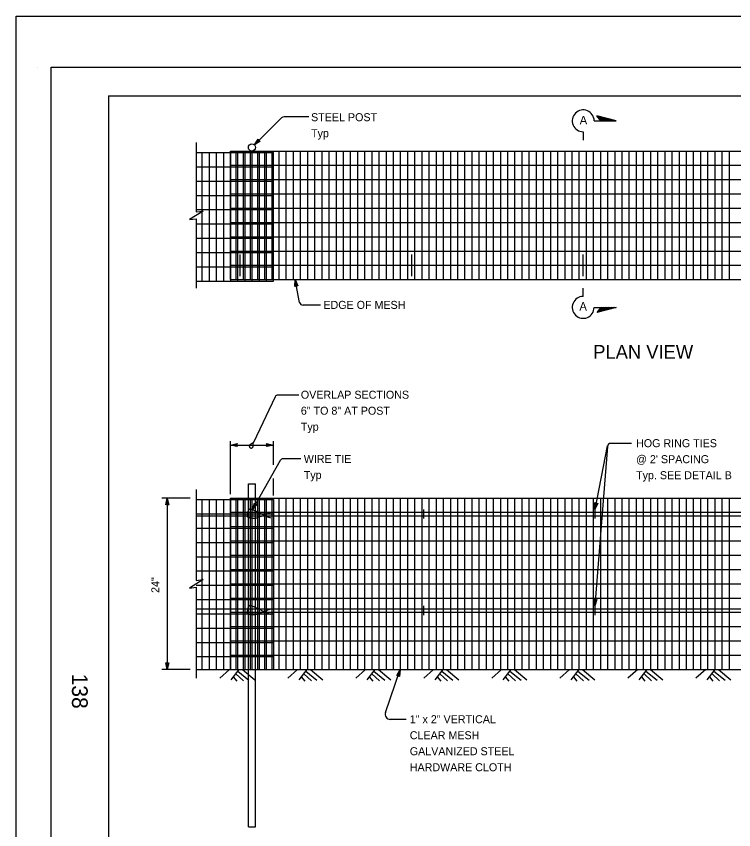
# Model space of a CAD drawing. Extents: x -894 to 866, y -476 to 714.
# Drawn here: x -894 to -267, y 2 to 714 of the extents above; entities that cross this region are included whole.
import ezdxf

# ---------------------------------------------------------------- set-up
doc = ezdxf.new("R2010")
doc.units = 0
for name, color, linetype in [('10 Sheet Format', 7, 'Continuous'), ('23 Layout Notes', 7, 'Continuous'), ('36 Drainage', 7, 'Continuous'), ('37 Drain Anno', 7, 'Continuous'), ('57 Undefined', 7, 'Continuous'), ('60 Nongeo Data', 7, 'Continuous')]:
    doc.layers.add(name, color=color, linetype=linetype)

# ---------------------------------------------------------------- blocks, each defined once
blk = doc.blocks.new('AHT')
at = {"layer": '60 Nongeo Data'}
blk.add_lwpolyline([(-5.9055, 1.3189), (0, 0), (-5.9059, -1.3094), (-5.6957, -0.9602), (-1.3693, -0.0035), (-5.6968, 0.9693), (-5.4886, 0.6205), (-2.7193, 0.002), (-5.4858, -0.6114), (-5.2756, -0.2622), (-4.0791, 0.0031), (-5.2799, 0.2713), (-5.1181, 0), (-5.9059, -1.3094), (-5.1181, 0)], close=True, dxfattribs=at)

msp = doc.modelspace()

# ---------------------------------------------------------------- linework, layer by layer
at = {"layer": '10 Sheet Format'}
for p, q in [((-875.41, 668.96), (-875.41, 668.96)), ((-813.45, 643.96), (811.55, 643.96)), ((-813.45, 643.96), (-813.45, -406.04)), ((-813.45, 643.96), (811.55, 643.96))]:
    msp.add_line(p, q, dxfattribs=at)
for points in [[(-894.04, 713.56), (865.96, 713.56), (865.96, -476.44), (-894.04, -476.44)], [(-863.43, 668.96), (836.57, 668.96), (836.57, -431.04), (-863.43, -431.04)], [(-863.43, 668.96), (836.57, 668.96), (836.57, -431.04), (-863.43, -431.04)]]:
    msp.add_lwpolyline(points, close=True, dxfattribs=at)
at = {"layer": '23 Layout Notes'}
for p, q in [((-369.27, 622.09), (-386.18, 626.4)), ((-382.69, 622.09), (-386.18, 626.4)), ((-388.64, 622.18), (-388.64, 622.18)), ((-388.64, 622.09), (-369.27, 622.09)), ((-370.66, 622.09), (-385.82, 625.96)), ((-372.05, 622.09), (-385.46, 625.51)), ((-373.44, 622.09), (-385.1, 625.06)), ((-374.83, 622.09), (-384.73, 624.62)), ((-376.22, 622.09), (-384.37, 624.17)), ((-377.62, 622.09), (-384.01, 623.72)), ((-379.01, 622.09), (-383.65, 623.28)), ((-380.4, 622.09), (-383.29, 622.83)), ((-381.79, 622.09), (-382.92, 622.38)), ((-398.2, 612.53), (-398.2, 605.26)), ((-398.2, 468.47), (-398.2, 475.74)), ((-388.64, 458.91), (-369.27, 458.91)), ((-388.64, 458.82), (-388.64, 458.82)), ((-369.27, 458.91), (-386.18, 454.59)), ((-382.69, 458.91), (-386.18, 454.59)), ((-370.66, 458.91), (-385.82, 455.04)), ((-372.05, 458.91), (-385.46, 455.49)), ((-373.44, 458.91), (-385.1, 455.94)), ((-374.83, 458.91), (-384.73, 456.38)), ((-376.22, 458.91), (-384.37, 456.83)), ((-377.62, 458.91), (-384.01, 457.28)), ((-379.01, 458.91), (-383.65, 457.72)), ((-380.4, 458.91), (-383.29, 458.17)), ((-381.79, 458.91), (-382.92, 458.62))]:
    msp.add_line(p, q, dxfattribs=at)
for centre, start, end in [((-398.2, 622.09), 0.00004, 270.00053), ((-398.21, 458.91), 89.99947, 359.99996)]:
    msp.add_arc(centre, 9.56, start, end, dxfattribs=at)
at = {"layer": '36 Drainage'}
for p, q in [((-736.62, 594.4), (-669.19, 594.4)), ((-731.69, 594.4), (-731.69, 481.9)), ((-725.44, 594.4), (-725.44, 481.9)), ((-719.19, 594.4), (-719.19, 481.9)), ((-712.94, 594.4), (-712.94, 481.9)), ((-706.69, 595.7), (116.83, 595.7)), ((-706.69, 483.24), (-706.69, 595.7)), ((-706.69, 594.4), (-706.69, 481.9)), ((-701.89, 595.7), (-701.89, 483.2)), ((-700.44, 594.4), (-700.44, 481.9)), ((-695.64, 595.7), (-695.64, 483.2)), ((-694.19, 594.4), (-694.19, 481.9)), ((-689.39, 595.7), (-689.39, 483.2)), ((-687.94, 594.4), (-687.94, 481.9)), ((-683.14, 595.7), (-683.14, 483.2)), ((-681.69, 594.4), (-681.69, 481.9)), ((-676.89, 595.7), (-676.89, 483.2)), ((-675.44, 594.4), (-675.44, 481.9)), ((-670.64, 595.7), (-670.64, 483.2)), ((-669.19, 481.9), (-669.19, 594.4)), ((-664.39, 595.7), (-664.39, 483.2)), ((-658.14, 595.7), (-658.14, 483.2)), ((-651.89, 595.7), (-651.89, 483.2)), ((-645.64, 595.7), (-645.64, 483.2)), ((-639.39, 595.7), (-639.39, 483.2)), ((-633.14, 595.7), (-633.14, 483.2)), ((-626.89, 595.7), (-626.89, 483.2)), ((-620.64, 595.7), (-620.64, 483.2)), ((-614.39, 595.7), (-614.39, 483.2)), ((-608.14, 595.7), (-608.14, 483.2)), ((-601.89, 595.7), (-601.89, 483.2)), ((-595.64, 595.7), (-595.64, 483.2)), ((-589.39, 595.7), (-589.39, 483.2)), ((-583.14, 595.7), (-583.14, 483.2)), ((-576.89, 595.7), (-576.89, 483.2)), ((-570.64, 595.7), (-570.64, 483.2)), ((-564.39, 595.7), (-564.39, 483.2)), ((-558.14, 595.7), (-558.14, 483.2)), ((-551.89, 595.7), (-551.89, 483.2)), ((-545.64, 595.7), (-545.64, 483.2)), ((-539.39, 595.7), (-539.39, 483.2)), ((-533.14, 595.7), (-533.14, 483.2)), ((-526.89, 595.7), (-526.89, 483.2)), ((-520.64, 595.7), (-520.64, 483.2)), ((-514.39, 595.7), (-514.39, 483.2)), ((-508.14, 595.7), (-508.14, 483.2)), ((-501.89, 595.7), (-501.89, 483.2)), ((-495.64, 595.7), (-495.64, 483.2)), ((-489.39, 595.7), (-489.39, 483.2)), ((-483.14, 595.7), (-483.14, 483.2)), ((-476.89, 595.7), (-476.89, 483.2)), ((-470.65, 595.7), (-470.65, 483.2)), ((-464.4, 595.7), (-464.4, 483.2)), ((-458.15, 595.7), (-458.15, 483.2)), ((-451.9, 595.7), (-451.9, 483.2)), ((-445.65, 595.7), (-445.65, 483.2)), ((-439.4, 595.7), (-439.4, 483.2)), ((-433.15, 595.7), (-433.15, 483.2)), ((-426.9, 595.7), (-426.9, 483.2)), ((-420.65, 595.7), (-420.65, 483.2)), ((-414.4, 595.7), (-414.4, 483.2)), ((-408.15, 595.7), (-408.15, 483.2)), ((-401.9, 595.7), (-401.9, 483.2)), ((-395.65, 595.7), (-395.65, 483.2)), ((-389.4, 595.7), (-389.4, 483.2)), ((-383.15, 595.7), (-383.15, 483.2)), ((-376.9, 595.7), (-376.9, 483.2)), ((-370.65, 595.7), (-370.65, 483.2)), ((-364.4, 595.7), (-364.4, 483.2)), ((-358.15, 595.7), (-358.15, 483.2)), ((-351.9, 595.7), (-351.9, 483.2)), ((-345.65, 595.7), (-345.65, 483.2)), ((-339.4, 595.7), (-339.4, 483.2)), ((-333.15, 595.7), (-333.15, 483.2)), ((-326.9, 595.7), (-326.9, 483.2)), ((-320.65, 595.7), (-320.65, 483.2)), ((-314.4, 595.7), (-314.4, 483.2)), ((-308.15, 595.7), (-308.15, 483.2)), ((-301.9, 595.7), (-301.9, 483.2)), ((-295.65, 595.7), (-295.65, 483.2)), ((-289.4, 595.7), (-289.4, 483.2)), ((-283.15, 595.7), (-283.15, 483.2)), ((-276.9, 595.7), (-276.9, 483.2)), ((-270.65, 595.7), (-270.65, 483.2)), ((-736.62, 581.91), (-669.19, 581.91)), ((-706.69, 583.2), (116.83, 583.2)), ((-736.62, 569.41), (-669.19, 569.41)), ((-706.69, 570.71), (116.83, 570.71)), ((-736.62, 556.92), (-669.19, 556.92)), ((-706.69, 558.21), (116.83, 558.21)), ((-736.62, 544.42), (-669.19, 544.42)), ((-706.69, 545.72), (116.83, 545.72)), ((-736.62, 531.93), (-669.19, 531.93)), ((-706.69, 533.22), (116.83, 533.22)), ((-736.62, 519.43), (-669.19, 519.43)), ((-706.69, 520.73), (116.83, 520.73)), ((-736.62, 506.94), (-669.19, 506.94)), ((-706.69, 508.23), (116.83, 508.23)), ((-736.62, 494.44), (-669.19, 494.44)), ((-706.69, 495.74), (116.83, 495.74)), ((-736.62, 481.9), (-669.19, 481.9)), ((-706.69, 483.24), (116.83, 483.24)), ((-706.69, 292.15), (116.83, 292.15)), ((-706.69, 142.14), (-706.69, 292.15)), ((-701.89, 292.15), (-701.89, 142.14)), ((-695.64, 292.15), (-695.64, 142.14)), ((-689.39, 292.15), (-689.39, 142.14)), ((-683.14, 292.15), (-683.14, 142.14)), ((-676.89, 292.15), (-676.89, 142.14)), ((-670.64, 292.15), (-670.64, 142.14)), ((-664.39, 292.15), (-664.39, 142.14)), ((-658.14, 292.15), (-658.14, 142.14)), ((-651.89, 292.15), (-651.89, 142.14)), ((-645.64, 292.15), (-645.64, 142.14)), ((-639.39, 292.15), (-639.39, 142.14)), ((-633.14, 292.15), (-633.14, 142.14)), ((-626.89, 292.15), (-626.89, 142.14)), ((-620.64, 292.15), (-620.64, 142.14)), ((-614.39, 292.15), (-614.39, 142.14)), ((-608.14, 292.15), (-608.14, 142.14)), ((-601.89, 292.15), (-601.89, 142.14)), ((-595.64, 292.15), (-595.64, 142.14)), ((-589.39, 292.15), (-589.39, 142.14)), ((-583.14, 292.15), (-583.14, 142.14)), ((-576.89, 292.15), (-576.89, 142.14)), ((-570.64, 292.15), (-570.64, 142.14)), ((-564.39, 292.15), (-564.39, 142.14)), ((-558.14, 292.15), (-558.14, 142.14)), ((-551.89, 292.15), (-551.89, 142.14)), ((-545.64, 292.15), (-545.64, 142.14)), ((-539.39, 292.15), (-539.39, 142.14)), ((-533.14, 292.15), (-533.14, 142.14)), ((-526.89, 292.15), (-526.89, 142.14)), ((-520.64, 292.15), (-520.64, 142.14)), ((-514.39, 292.15), (-514.39, 142.14)), ((-508.14, 292.15), (-508.14, 142.14)), ((-501.89, 292.15), (-501.89, 142.14)), ((-495.64, 292.15), (-495.64, 142.14)), ((-489.39, 292.15), (-489.39, 142.14)), ((-483.14, 292.15), (-483.14, 142.14)), ((-476.89, 292.15), (-476.89, 142.14)), ((-470.65, 292.15), (-470.65, 142.14)), ((-464.4, 292.15), (-464.4, 142.14)), ((-458.15, 292.15), (-458.15, 142.14)), ((-451.9, 292.15), (-451.9, 142.14)), ((-445.65, 292.15), (-445.65, 142.14)), ((-439.4, 292.15), (-439.4, 142.14)), ((-433.15, 292.15), (-433.15, 142.14)), ((-426.9, 292.15), (-426.9, 142.14)), ((-420.65, 292.15), (-420.65, 142.14)), ((-414.4, 292.15), (-414.4, 142.14)), ((-408.15, 292.15), (-408.15, 142.14)), ((-401.9, 292.15), (-401.9, 142.14)), ((-395.65, 292.15), (-395.65, 142.14)), ((-389.4, 292.15), (-389.4, 142.14)), ((-383.15, 292.15), (-383.15, 142.14)), ((-376.9, 292.15), (-376.9, 142.14)), ((-370.65, 292.15), (-370.65, 142.14)), ((-364.4, 292.15), (-364.4, 142.14)), ((-358.15, 292.15), (-358.15, 142.14)), ((-351.9, 292.15), (-351.9, 142.14)), ((-345.65, 292.15), (-345.65, 142.14)), ((-339.4, 292.15), (-339.4, 142.14)), ((-333.15, 292.15), (-333.15, 142.14)), ((-326.9, 292.15), (-326.9, 142.14)), ((-320.65, 292.15), (-320.65, 142.14)), ((-314.4, 292.15), (-314.4, 142.14)), ((-308.15, 292.15), (-308.15, 142.14)), ((-301.9, 292.15), (-301.9, 142.14)), ((-295.65, 292.15), (-295.65, 142.14)), ((-289.4, 292.15), (-289.4, 142.14)), ((-283.15, 292.15), (-283.15, 142.14)), ((-276.9, 292.15), (-276.9, 142.14)), ((-270.65, 292.15), (-270.65, 142.14)), ((-736.62, 290.85), (-669.19, 290.85)), ((-731.69, 290.85), (-731.69, 142.14)), ((-725.44, 290.85), (-725.44, 142.14)), ((-719.19, 290.85), (-719.19, 142.14)), ((-712.94, 290.85), (-712.94, 142.14)), ((-706.69, 290.85), (-706.69, 142.14)), ((-700.44, 290.85), (-700.44, 142.14)), ((-694.19, 290.85), (-694.19, 142.14)), ((-687.94, 290.85), (-687.94, 142.14)), ((-681.69, 290.85), (-681.69, 142.14)), ((-675.44, 290.85), (-675.44, 142.14)), ((-669.19, 290.85), (-669.19, 142.14)), ((-736.62, 278.36), (-669.19, 278.36)), ((-706.69, 279.65), (116.83, 279.65)), ((-537.94, 282.15), (-537.94, 274.22)), ((-387.94, 282.15), (-387.94, 274.22)), ((-736.62, 265.86), (-669.19, 265.86)), ((-706.69, 267.16), (116.83, 267.16)), ((-736.62, 253.37), (-669.19, 253.37)), ((-706.69, 254.66), (116.83, 254.66)), ((-706.69, 242.17), (116.83, 242.17)), ((-736.62, 240.87), (-669.19, 240.87)), ((-736.62, 228.38), (-669.19, 228.38)), ((-706.69, 229.67), (116.83, 229.67)), ((-736.62, 215.88), (-669.19, 215.88)), ((-706.69, 217.18), (116.83, 217.18)), ((-736.62, 203.39), (-669.19, 203.39)), ((-706.69, 204.68), (116.83, 204.68)), ((-706.69, 192.19), (116.83, 192.19)), ((-537.94, 197.76), (-537.94, 189.83)), ((-387.94, 197.76), (-387.94, 189.83)), ((-736.62, 190.89), (-669.19, 190.89)), ((-736.62, 178.4), (-669.19, 178.4)), ((-706.69, 179.69), (116.83, 179.69)), ((-736.62, 165.9), (-669.19, 165.9)), ((-706.69, 167.2), (116.83, 167.2)), ((-736.62, 153.41), (-669.19, 153.41)), ((-706.69, 154.7), (116.83, 154.7))]:
    msp.add_line(p, q, dxfattribs=at)
for points in [[(-672.23, 279.16), (-682.07, 275.14), (-686.25, 274.14), (-691.53, 274.82), (-691.98, 276.83), (-691.37, 279.77), (-690.49, 283.24), (-685.57, 281.3), (-679, 277.99), (-671.65, 274.82)], [(-672.23, 194.77), (-682.07, 190.75), (-686.25, 189.75), (-691.53, 190.43), (-691.98, 192.44), (-691.37, 195.38), (-690.49, 198.85), (-685.57, 196.91), (-679, 193.6), (-671.65, 190.43)]]:
    msp.add_open_spline(points, degree=2, dxfattribs=at)
at = {"layer": '37 Drain Anno'}
for p, q in [((-662, 624.62), (-685.73, 601.03)), ((-638.13, 625.5), (-659.88, 625.5)), ((-646.2, 463.26), (-650.15, 483.2)), ((-627.86, 460.85), (-643.25, 460.85)), ((-667.67, 380.58), (-686.67, 340.87)), ((-646.97, 382.28), (-664.97, 382.28)), ((-706.69, 295.65), (-706.69, 342)), ((-669.19, 321.23), (-669.19, 342)), ((-706.69, 338.5), (-669.19, 338.5)), ((-377.27, 337.73), (-387.94, 282.15)), ((-376.94, 337.18), (-387.94, 197.76)), ((-355.95, 339.94), (-373.95, 339.94)), ((-663.23, 324.98), (-687.53, 281.99)), ((-645.06, 326.51), (-660.61, 326.51)), ((-669.19, 294.35), (-669.19, 309.31)), ((-741.87, 292.15), (-766.85, 292.15)), ((-761.93, 292.15), (-761.93, 142.14)), ((-741.87, 142.14), (-766.85, 142.14)), ((-571.21, 104.52), (-558.14, 142.14)), ((-552.92, 98.54), (-566.96, 98.54))]:
    msp.add_line(p, q, dxfattribs=at)
for points in [[(-680.61, 604.26), (-685.73, 601.03), (-682.47, 606.12), (-682.37, 605.73), (-684.76, 602), (-681.01, 604.36), (-681.4, 604.46), (-683.8, 602.95), (-682.27, 605.33), (-682.18, 604.94), (-682.84, 603.91), (-681.8, 604.56), (-682.1, 604.64), (-682.47, 606.12), (-682.1, 604.64)], [(-650.29, 477.15), (-650.15, 483.2), (-647.72, 477.66), (-648.1, 477.8), (-649.88, 481.86), (-649.99, 477.42), (-649.69, 477.7), (-649.62, 480.53), (-648.48, 477.94), (-648.87, 478.08), (-649.36, 479.2), (-649.39, 477.97), (-649.15, 478.18), (-647.72, 477.66), (-649.15, 478.18)], [(-763.25, 286.24), (-761.93, 292.15), (-760.62, 286.24), (-760.97, 286.45), (-761.93, 290.78), (-762.9, 286.45), (-762.55, 286.66), (-761.94, 289.43), (-761.32, 286.66), (-761.67, 286.87), (-761.94, 288.07), (-762.2, 286.87), (-761.93, 287.03), (-760.62, 286.24), (-761.93, 287.03)], [(-683.48, 286.48), (-687.53, 281.99), (-685.77, 287.77), (-685.56, 287.42), (-686.86, 283.18), (-683.88, 286.47), (-684.29, 286.46), (-686.19, 284.35), (-685.36, 287.06), (-685.16, 286.71), (-685.52, 285.53), (-684.7, 286.45), (-685.01, 286.44), (-685.77, 287.77), (-685.01, 286.44)], [(-385.53, 287.7), (-387.94, 282.15), (-388.11, 288.2), (-387.81, 287.93), (-387.69, 283.5), (-385.92, 287.56), (-386.3, 287.42), (-387.43, 284.82), (-387.51, 287.65), (-387.21, 287.38), (-387.17, 286.16), (-386.68, 287.28), (-386.98, 287.18), (-388.11, 288.2), (-386.98, 287.18)], [(-386.16, 203.54), (-387.94, 197.76), (-388.78, 203.75), (-388.45, 203.51), (-387.84, 199.13), (-386.53, 203.36), (-386.89, 203.18), (-387.73, 200.47), (-388.12, 203.28), (-387.79, 203.04), (-387.62, 201.83), (-387.26, 203), (-387.54, 202.86), (-388.78, 203.75), (-387.54, 202.86)], [(-760.61, 148.05), (-761.93, 142.14), (-763.24, 148.05), (-762.89, 147.84), (-761.94, 143.51), (-760.96, 147.84), (-761.31, 147.63), (-761.93, 144.86), (-762.54, 147.63), (-762.2, 147.42), (-761.93, 146.22), (-761.66, 147.42), (-761.93, 147.26), (-763.24, 148.05), (-761.93, 147.26)], [(-561.33, 136.99), (-558.14, 142.14), (-558.84, 136.13), (-559.1, 136.44), (-558.59, 140.85), (-560.93, 137.08), (-560.53, 137.16), (-559.04, 139.57), (-559.36, 136.76), (-559.63, 137.07), (-559.48, 138.29), (-560.13, 137.24), (-559.82, 137.31), (-558.84, 136.13), (-559.82, 137.31)]]:
    msp.add_lwpolyline(points, close=True, dxfattribs=at)
msp.add_lwpolyline([(-686.87, 340.6), (-686.87, 340.57), (-686.87, 340.52), (-686.9, 340.47), (-686.9, 340.42), (-686.92, 340.37), (-686.92, 340.29), (-686.95, 340.22), (-686.97, 340.04), (-687, 339.96), (-687, 339.91), (-687, 339.81), (-687.02, 339.74), (-687.05, 339.64), (-687.05, 339.59), (-687.05, 339.53), (-687.05, 339.43), (-687.05, 339.36), (-687.05, 339.28), (-687.05, 339.18), (-687.05, 339.08), (-687.05, 339.03), (-687.05, 338.93), (-687.05, 338.83), (-687.05, 338.75), (-687.05, 338.68), (-687.05, 338.6), (-687.05, 338.52), (-687.05, 338.35), (-687.05, 338.3), (-687.05, 338.22), (-687.05, 338.07), (-687.05, 337.99), (-687.05, 337.89), (-687.05, 337.79), (-687.05, 337.72), (-687.05, 337.62), (-687.05, 337.51), (-687.07, 337.39), (-687.07, 337.31), (-687.12, 337.16), (-687.15, 337.09), (-687.17, 336.98), (-687.22, 336.86), (-687.25, 336.78), (-687.3, 336.68), (-687.33, 336.61), (-687.35, 336.53), (-687.43, 336.48), (-687.48, 336.38), (-687.55, 336.3), (-687.6, 336.25), (-687.7, 336.15), (-687.7, 336.13), (-687.83, 336), (-687.96, 335.9), (-688.06, 335.82), (-688.18, 335.75), (-688.26, 335.72), (-688.31, 335.67), (-688.39, 335.65), (-688.46, 335.62), (-688.49, 335.6), (-688.56, 335.55), (-688.64, 335.55), (-688.66, 335.55), (-688.76, 335.55), (-688.86, 335.55), (-688.97, 335.6), (-689.02, 335.65), (-689.07, 335.7), (-689.17, 335.75), (-689.19, 335.8), (-689.27, 335.9), (-689.34, 335.95), (-689.39, 336.05), (-689.5, 336.18), (-689.55, 336.25), (-689.62, 336.38), (-689.67, 336.48), (-689.72, 336.58), (-689.75, 336.66), (-689.8, 336.76), (-689.85, 336.91), (-689.87, 337.03), (-689.87, 337.14), (-689.92, 337.31), (-689.92, 337.49), (-689.92, 337.72), (-689.92, 337.77), (-689.92, 337.94), (-689.92, 338.05), (-689.9, 338.12), (-689.87, 338.22), (-689.8, 338.35), (-689.75, 338.45), (-689.67, 338.55), (-689.62, 338.65), (-689.57, 338.73), (-689.52, 338.78), (-689.42, 338.9), (-689.37, 338.95), (-689.27, 339.03), (-689.17, 339.16), (-689.09, 339.21), (-689.04, 339.28), (-688.97, 339.36), (-688.89, 339.41), (-688.84, 339.46), (-688.74, 339.51), (-688.69, 339.59), (-688.59, 339.64), (-688.49, 339.69), (-688.44, 339.76), (-688.36, 339.81), (-688.28, 339.84), (-688.21, 339.89), (-688.16, 339.91), (-688.11, 339.94), (-688.03, 339.99), (-687.98, 340.04), (-687.93, 340.07), (-687.91, 340.07), (-687.83, 340.09), (-687.78, 340.14), (-687.73, 340.14), (-687.7, 340.17), (-687.65, 340.19), (-687.58, 340.22), (-687.53, 340.24), (-687.5, 340.24), (-687.48, 340.24), (-687.45, 340.27), (-687.43, 340.27), (-687.4, 340.27), (-687.38, 340.29), (-687.3, 340.32), (-687.27, 340.34), (-687.25, 340.37), (-687.2, 340.39), (-687.17, 340.39), (-687.12, 340.39), (-687.1, 340.44), (-687.07, 340.47), (-687.05, 340.49), (-687.02, 340.49), (-687, 340.49), (-686.97, 340.52), (-686.95, 340.54), (-686.92, 340.57), (-686.9, 340.6), (-686.9, 340.62), (-686.87, 340.62), (-686.87, 340.65), (-686.85, 340.67), (-686.82, 340.7), (-686.82, 340.72), (-686.8, 340.72), (-686.8, 340.75), (-686.8, 340.77), (-686.77, 340.8), (-686.74, 340.82), (-686.72, 340.85), (-686.69, 340.85), (-686.67, 340.87), (-686.67, 340.9)], dxfattribs=at)
for centre, radius, start, end in [((-659.88, 622.5), 3, 90, 134.8235), ((-643.25, 463.85), 3, 191.21128, 270), ((-664.97, 379.28), 3, 90, 154.43483), ((-373.95, 336.94), 3, 90, 175.48714), ((-660.61, 323.51), 3, 90, 150.52193), ((-566.96, 103.04), 4.5, 160.83917, 270)]:
    msp.add_arc(centre, radius, start, end, dxfattribs=at)
at = {"layer": '57 Undefined'}
for p, q in [((-736.62, 603.2), (-736.62, 542.45)), ((-736.62, 536.45), (-736.62, 475.7)), ((-698.2, 486.36), (-698.2, 505.11)), ((-548.2, 486.36), (-548.2, 505.11)), ((-398.2, 486.36), (-398.2, 505.11)), ((-736.62, 299.65), (-736.62, 220.14)), ((-691.07, 4.64), (-691.07, 304.64)), ((-691.07, 304.64), (-684.82, 304.64)), ((-684.82, 4.64), (-684.82, 304.64)), ((-736.62, 276.55), (116.83, 276.55)), ((-736.62, 214.14), (-736.62, 134.64)), ((-736.62, 195.26), (116.83, 195.26)), ((-736.62, 142.14), (116.83, 142.14)), ((-707.49, 142.16), (-716.04, 134.55)), ((-699.46, 142.1), (-706.51, 133.13)), ((-704.26, 135.71), (-701.17, 131.91)), ((-701.95, 138.28), (-695.35, 132.27)), ((-700.21, 140.76), (-690.55, 132.8)), ((-696.27, 142.07), (-685.46, 133.17)), ((-648, 142.16), (-656.55, 134.55)), ((-639.97, 142.1), (-647.02, 133.13)), ((-644.77, 135.71), (-641.68, 131.91)), ((-642.46, 138.28), (-635.87, 132.27)), ((-640.73, 140.76), (-631.06, 132.8)), ((-636.78, 142.07), (-625.97, 133.17)), ((-588.51, 142.16), (-597.07, 134.55)), ((-580.48, 142.1), (-587.53, 133.13)), ((-585.28, 135.71), (-582.19, 131.91)), ((-582.98, 138.28), (-576.38, 132.27)), ((-581.24, 140.76), (-571.57, 132.8)), ((-577.29, 142.07), (-566.48, 133.17)), ((-529.02, 142.16), (-537.58, 134.55)), ((-520.99, 142.1), (-528.04, 133.13)), ((-525.79, 135.71), (-522.7, 131.91)), ((-523.49, 138.28), (-516.89, 132.27)), ((-521.75, 140.76), (-512.09, 132.8)), ((-517.8, 142.07), (-506.99, 133.17)), ((-469.54, 142.16), (-478.09, 134.55)), ((-461.5, 142.1), (-468.55, 133.13)), ((-466.31, 135.71), (-463.21, 131.91)), ((-464, 138.28), (-457.4, 132.27)), ((-462.26, 140.76), (-452.6, 132.8)), ((-458.31, 142.07), (-447.5, 133.17)), ((-410.05, 142.16), (-418.6, 134.55)), ((-402.01, 142.1), (-409.06, 133.13)), ((-406.82, 135.71), (-403.73, 131.91)), ((-404.51, 138.28), (-397.91, 132.27)), ((-402.77, 140.76), (-393.11, 132.8)), ((-398.83, 142.07), (-388.02, 133.17)), ((-350.56, 142.16), (-359.11, 134.55)), ((-342.53, 142.1), (-349.58, 133.13)), ((-347.33, 135.71), (-344.24, 131.91)), ((-345.02, 138.28), (-338.42, 132.27)), ((-343.28, 140.76), (-333.62, 132.8)), ((-339.34, 142.07), (-328.53, 133.17)), ((-291.07, 142.16), (-299.62, 134.55)), ((-283.04, 142.1), (-290.09, 133.13)), ((-287.84, 135.71), (-284.75, 131.91)), ((-285.53, 138.28), (-278.94, 132.27)), ((-283.8, 140.76), (-274.13, 132.8)), ((-279.85, 142.07), (-269.04, 133.17)), ((-691.07, 4.64), (-684.82, 4.64))]:
    msp.add_line(p, q, dxfattribs=at)
for points in [[(-736.62, 542.45), (-730.62, 543.2), (-742.62, 535.7), (-736.62, 536.45)], [(-736.62, 220.14), (-730.62, 220.89), (-742.62, 213.39), (-736.62, 214.14)], [(-736.62, 142.14), (116.83, 142.14)]]:
    msp.add_lwpolyline(points, dxfattribs=at)
msp.add_circle((-687.94, 598.82), 3.12, dxfattribs=at)

# ---------------------------------------------------------------- block references
at = {"layer": '37 Drain Anno', "xscale": 1.000355576626763, "yscale": 0.9987444355667161, "rotation": 180}
msp.add_blockref('AHT', (-706.69, 338.5), dxfattribs=at)
at = {"layer": '37 Drain Anno', "xscale": 1.000355576626763, "yscale": 0.9987444355667161}
msp.add_blockref('AHT', (-669.19, 338.5), dxfattribs=at)

# ---------------------------------------------------------------- texts
at = {"layer": '10 Sheet Format'}
msp.add_text('138', height=13.779, rotation=270, dxfattribs=at).set_placement((-845.33, 138.59))
at = {"layer": '57 Undefined'}
for s, height, p in [('STEEL POST', 7, (-636.21, 621.76)), ('A', 7.44, (-401.31, 618.95)), ('Typ', 7, (-636.21, 607.76)), ('EDGE OF MESH', 7, (-625.44, 457.6)), ('A', 7.44, (-401.57, 456.07)), ('PLAN VIEW', 12, (-389.42, 414.03)), ('OVERLAP SECTIONS', 7, (-645.15, 379.03)), ('6" TO 8" AT POST', 7, (-645.15, 365.03)), ('Typ', 7, (-645.15, 351.03)), ('HOG RING TIES', 7, (-351.94, 336.64)), ('WIRE TIE', 7, (-642.59, 322.84)), ("@ 2' SPACING", 7, (-351.94, 322.64)), ('Typ', 7, (-642.59, 308.84)), ('Typ. SEE DETAIL B', 7, (-351.94, 308.64)), ('1" x 2" VERTICAL ', 7, (-549.87, 95.17)), ('CLEAR MESH', 7, (-549.87, 81.17)), ('GALVANIZED STEEL ', 7, (-549.87, 67.17)), ('HARDWARE CLOTH', 7, (-549.87, 53.17))]:
    msp.add_text(s, height=height, dxfattribs=at).set_placement(p)
msp.add_text('24"', height=7, rotation=90, dxfattribs=at).set_placement((-768.93, 209.15))

doc.saveas('drawing.dxf')
